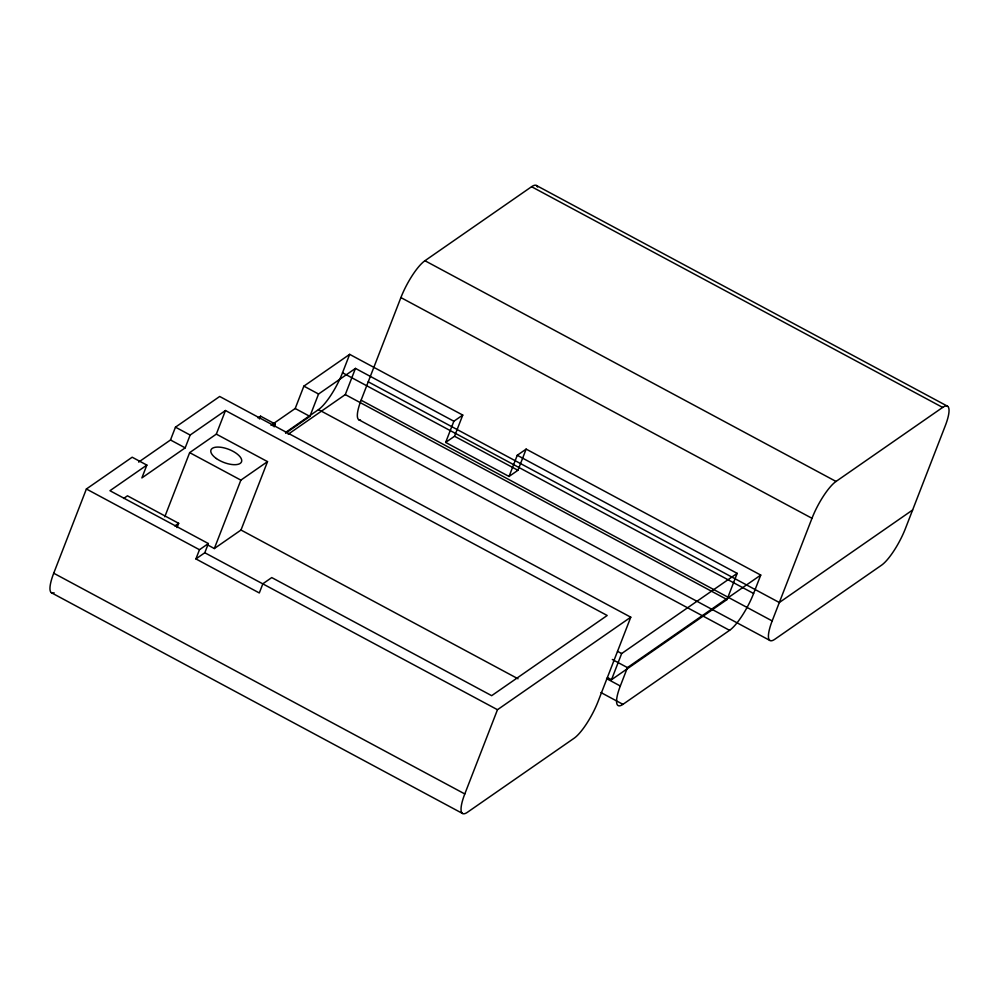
<?xml version="1.0" encoding="UTF-8"?>
<svg xmlns="http://www.w3.org/2000/svg" width="999" height="999" viewBox="0 0 999 999"><rect width="100%" height="100%" fill="white"/><g stroke="black" fill="none" stroke-linecap="round" stroke-linejoin="round"><path stroke-width="1.5" d="M54.096 592.794A32.742 8.204 -61.8 0 1 53.721 573.226L86.389 488.998L132.168 457.217L146.853 465.097L141.883 477.922L185.177 447.864L190.147 435.052L225.474 410.527L607.192 615.484L491.67 695.666L271.753 577.584L262.874 583.753L259.303 592.956L195.916 558.916L199.475 549.725L208.366 543.556L109.952 490.709L146.853 465.097M138.661 462.087L170.492 439.985L175.462 427.172L219.68 396.478L630.769 617.195L598.101 701.423A32.742 8.204 -61.8 0 1 574.063 738.273L467.42 812.287A32.742 8.204 -61.8 0 1 464.797 793.943L497.477 709.715L630.769 617.195M164.785 516.77L189.66 452.634L216.321 434.128L225.474 410.527M177.01 527.584L178.659 523.314L127.46 495.816L123.651 498.464M195.916 558.916L204.795 552.747L208.366 543.556M259.503 418.981L260.577 416.183L275.262 424.076L274.176 426.86M207.592 544.917L214.335 548.538L240.871 480.132L267.52 461.625L216.321 434.128M214.335 548.538L240.996 530.032L267.52 461.625M271.004 425.299L295.204 408.504L303.871 386.138L349.662 354.358L462.749 415.084L454.533 436.251L445.654 442.42L509.04 476.461L517.932 470.292L526.148 449.113L760.739 575.074L753.608 593.481A32.742 8.204 -61.8 0 1 729.57 630.332L622.939 704.345L600.936 692.544M285.689 433.179L309.877 416.396L318.556 394.018L355.457 368.406L453.871 421.241L462.749 415.084M285.477 432.53L318.481 409.615A32.742 8.204 -61.8 0 0 342.52 372.764L349.662 354.358M288.174 434.253L345.292 394.593L355.457 368.406M360.464 420.042A32.742 8.204 -61.8 0 1 361.101 400.212L400.899 297.577A32.742 8.204 -61.8 0 1 424.937 260.727L531.58 186.713A32.742 8.204 -61.8 0 1 537.587 187.05M445.654 442.42L453.871 421.241M509.04 476.461L517.257 455.282L526.148 449.113M607.38 677.522L611.5 679.732L621.653 653.546L737.175 573.364L517.257 455.282M622.939 704.345A32.742 8.204 -61.8 0 1 620.317 686.001L627.447 667.594L760.739 575.074M611.5 679.732L727.022 599.55L737.175 573.364M772.177 620.928L811.987 518.294A32.742 8.204 -61.8 0 1 836.026 481.443L942.656 407.43A32.742 8.204 -61.8 0 1 945.279 425.774L905.481 528.409A32.742 8.204 -61.8 0 1 881.443 565.259L774.799 639.273A32.742 8.204 -61.8 0 1 772.177 620.928L361.101 400.212M258.054 417.944L260.577 416.183M272.739 425.824L275.262 424.076M174.85 525.949L178.659 523.314M912.611 510.002L779.32 602.522L368.231 381.805M536.5 185.539L947.589 406.256M531.58 186.713L942.656 407.43M424.937 260.727L836.026 481.443M400.899 297.577L811.987 518.294M342.52 372.764L753.608 593.481M454.533 436.251L517.932 470.292M345.292 394.593L727.022 599.55M303.871 386.138L318.556 394.018M358.791 419.73L769.879 640.446M318.481 409.615L729.57 630.332M295.204 408.504L309.877 416.396M617.532 651.336L621.653 653.546M612.325 659.477L627.447 667.594M175.462 427.172L190.147 435.052M170.492 439.985L185.177 447.864M189.66 452.634L240.871 480.132M606.568 678.621L620.317 686.001M240.996 530.032L518.019 678.771M86.389 488.998L199.475 549.725M204.795 552.747L497.477 709.715M53.721 573.226L464.797 793.943M51.411 592.744L462.5 813.461M216.408 458.553A16.371 6.993 21.2 0 0 241.521 461.813A16.371 6.993 21.2 0 0 220.854 447.277A16.371 6.993 21.2 0 0 216.408 458.553"/></g></svg>
